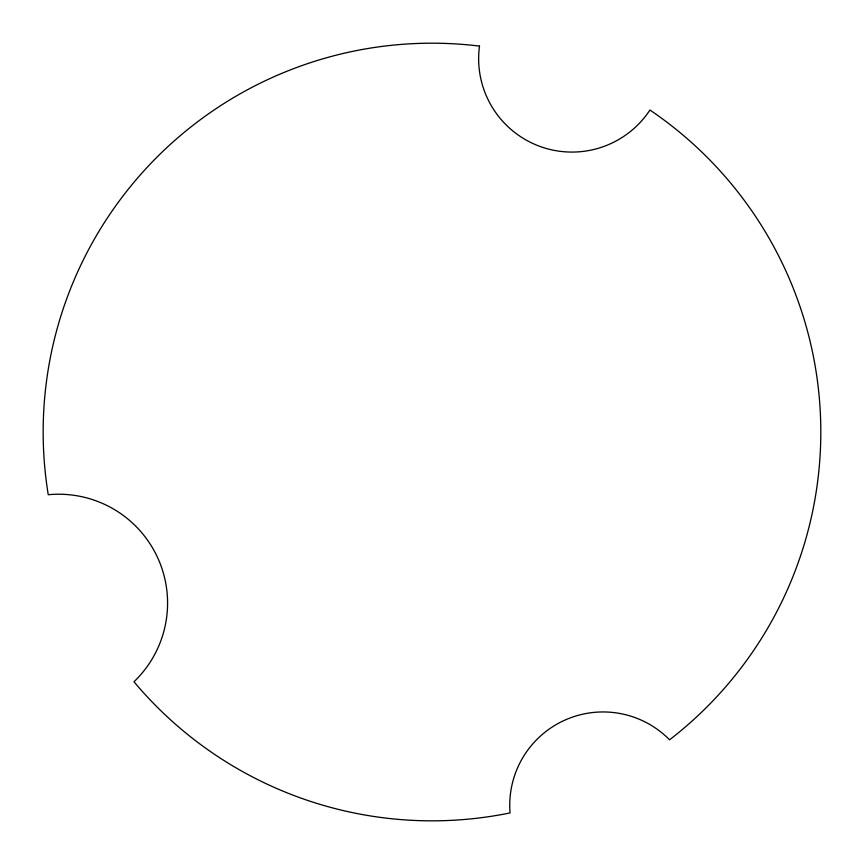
<?xml version="1.0" encoding="UTF-8"?>
<svg xmlns="http://www.w3.org/2000/svg" width="864" height="864" viewBox="0 0 864 864"><rect width="100%" height="100%" fill="white"/><g stroke="black" fill="none" stroke-linecap="round" stroke-linejoin="round"><path stroke-width="1.3" d="M479.509 46.105A93.312 93.312 0 0 0 649.933 110.02A388.822 388.822 0 0 1 669.568 739.811A93.312 93.312 0 0 0 510.062 812.916A388.822 388.822 0 0 1 133.974 681.761A108.875 108.875 0 0 0 48.254 494.726A388.822 388.822 0 0 1 479.509 46.105"/></g></svg>
